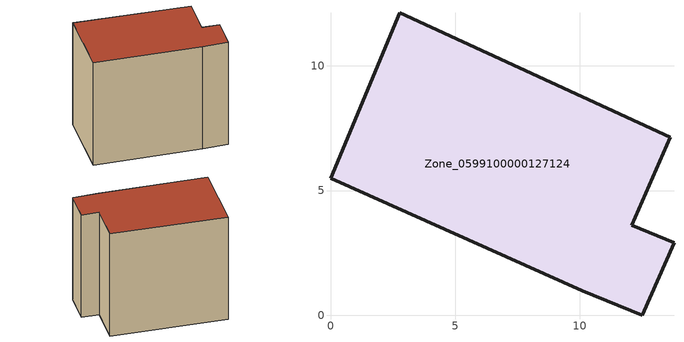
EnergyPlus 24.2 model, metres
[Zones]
Zone_0599100000127124
 floor ground (C_G): 0,5.5 2.78,12.13 13.61,7.14 12.07,3.62 13.77,2.9 12.49,0 10.1,0.98 z0
 wall outside (C_F): 10.1,0.98 12.49,0 13.77,2.9 12.07,3.62 13.61,7.14 2.78,12.13 0,5.5 10.1,0.98 z0:12.1
 roof outside (C_R): 2.78,12.13 0,5.5 10.1,0.98 12.49,0 13.77,2.9 12.07,3.62 13.61,7.14 z12.1
[BUILDING]
Pand.0599100000127124: North Axis=0; Terrain=City; Loads Convergence Tolerance Value=0.04; Temperature Convergence Tolerance Value=0.4; Solar Distribution=FullExterior; Maximum Number of Warmup Days=25; Minimum Number of Warmup Days=1
[Site:Location]
Rotterdam.The.Hague.AP_ZH_NLD Design_Conditions: Latitude=51.96; Longitude=4.45; Time Zone=1; Elevation=-4.5
[SITE:GROUNDTEMPERATURE:BUILDINGSURFACE]
18, 18, 18, 18, 18, 18, 18, 18, 18, 18, 18, 18
[MATERIAL] Thermal Absorptance=0.9; Solar Absorptance=0.7; Visible Absorptance=0.7
Name | Roughness | Thickness | Conductivity | Density | Specific Heat
G.TI.1946 | MediumSmooth | 0.15 | 1 | 540 | 1210
F.TI.1946 | Rough | 0.3 | 0.857143 | 1920 | 840
R.TI.1946 | MediumRough | 0.2 | 0.1 | 1500 | 1000
[CONSTRUCTION]
C_G: G.TI.1946
C_F: F.TI.1946
C_R: R.TI.1946
[ZONE]
Zone_0599100000127124: Type=1; Multiplier=1; Ceiling Height=Autocalculate; Volume=Autocalculate; Floor Area=autocalculate; Part of Total Floor Area=Yes
[ZONEINFILTRATION:DESIGNFLOWRATE]
Infil_Zone_0599100000127124: Zone or ZoneList or Space or SpaceList=Zone_0599100000127124; Schedule=AlwaysOn; Design Flow Rate Calculation Method=Flow/Area; Flow Rate per Floor Area=0.003; Constant Term Coefficient=1; Temperature Term Coefficient=0; Velocity Term Coefficient=0; Velocity Squared Term Coefficient=0
[HVACTEMPLATE:ZONE:IDEALLOADSAIRSYSTEM]
Zone_0599100000127124: Maximum Heating Supply Air Temperature=50; Minimum Cooling Supply Air Temperature=13; Maximum Heating Supply Air Humidity Ratio=0.0156; Minimum Cooling Supply Air Humidity Ratio=0.0077; Heating Limit=NoLimit; Cooling Limit=NoLimit; Dehumidification Control Type=ConstantSensibleHeatRatio; Cooling Sensible Heat Ratio=0.7; Dehumidification Setpoint=60; Humidification Control Type=None; Humidification Setpoint=30; Outdoor Air Method=None; Outdoor Air Flow Rate per Person=0.00944; Outdoor Air Flow Rate per Zone Floor Area=0; Outdoor Air Flow Rate per Zone=0; Demand Controlled Ventilation Type=None; Outdoor Air Economizer Type=NoEconomizer; Heat Recovery Type=None; Sensible Heat Recovery Effectiveness=0.7; Latent Heat Recovery Effectiveness=0.65
[ZONECONTROL:THERMOSTAT]
ThermostatControl_Zone_0599100000127124: Zone or ZoneList=Zone_0599100000127124; Control Type Schedule=DualSetpointControlType; Control 1=Thermostat_Zone_0599100000127124; Temperature Difference Between Cutout And Setpoint=0
[THERMOSTATSETPOINT:DUALSETPOINT]
Thermostat_Zone_0599100000127124: Heating Setpoint Temperature Schedule=HeatingSetpoint_Zone_0599100000127124; Cooling Setpoint Temperature Schedule=CoolingSetpoint_Zone_0599100000127124
[SCHEDULE:COMPACT]
HeatingSetpoint_Zone_0599100000127124: Through: 12/31, For: AllDays, Until: 24:00, 21
CoolingSetpoint_Zone_0599100000127124: Through: 12/31, For: AllDays, Until: 24:00, 24
DualSetpointControlType: Through: 12/31, For: AllDays, Until: 24:00, 4
AlwaysOn: Through: 12/31, For: AllDays, Until: 24:00, 1
